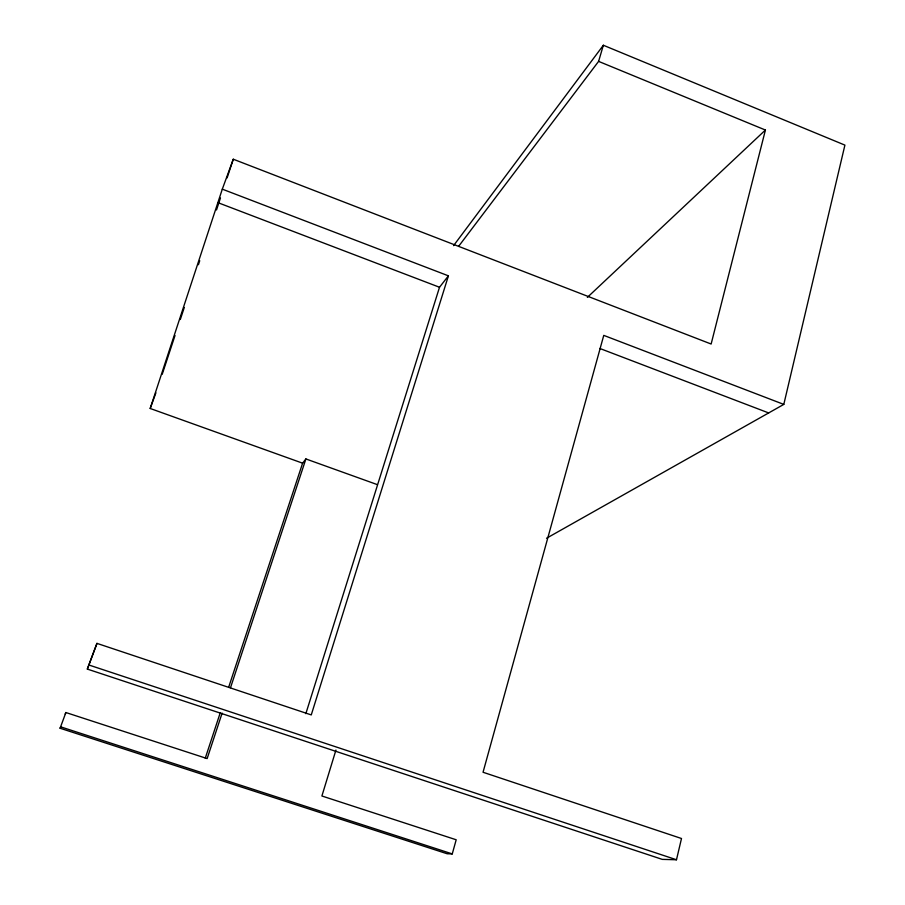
<?xml version="1.0" encoding="UTF-8"?>
<svg xmlns="http://www.w3.org/2000/svg" width="905" height="905" viewBox="0 0 905 905"><rect width="100%" height="100%" fill="white"/><g stroke="black" fill="none" stroke-linecap="round" stroke-linejoin="round"><path stroke-width="1.36" d="M458.711 246.217L598.601 61.382L765.415 130.037L711.138 344.024L233.275 159.212L222.302 189.156L448.416 275.833L311.263 714.916L96.959 643.376L87.333 669.089L662.256 859.377L676.488 859.75L681.499 838.505L483.044 772.259L603.759 335.382L783.798 404.399L844.908 145.117L603.352 45.25L453.563 245.64M222.132 713.106L207.143 758.582L65.884 712.529L60.092 728.242L447.183 853.766L452.262 853.901L456.188 839.772L321.897 795.993L335.936 750.075M598.601 61.382L603.352 45.25M305.845 713.672L439.513 287.258L448.416 275.833M377.374 484.639L305.901 458.948L302.609 463.179L150.196 408.483L222.302 189.156M162.221 374.263L175.016 335.517M180.321 319.499L184.292 307.474M198.41 264.724L199.734 260.719M216.51 209.96L220.481 197.946M227.098 177.912L233.275 159.212M205.254 758.22L220.3 712.62M228.705 687.144L302.609 463.179M230.515 687.687L305.901 458.948M87.333 669.089L96.959 643.376M150.196 408.483L155.909 392.838M65.194 714.068L65.884 712.529M60.092 728.242L60.726 726.873L452.262 853.901M587.345 297.394L765.415 130.037M546.53 538.249L783.798 404.399M89.176 665.096L676.488 859.75M217.879 202.63L439.513 287.258M599.834 348.47L768.673 412.94"/></g></svg>
